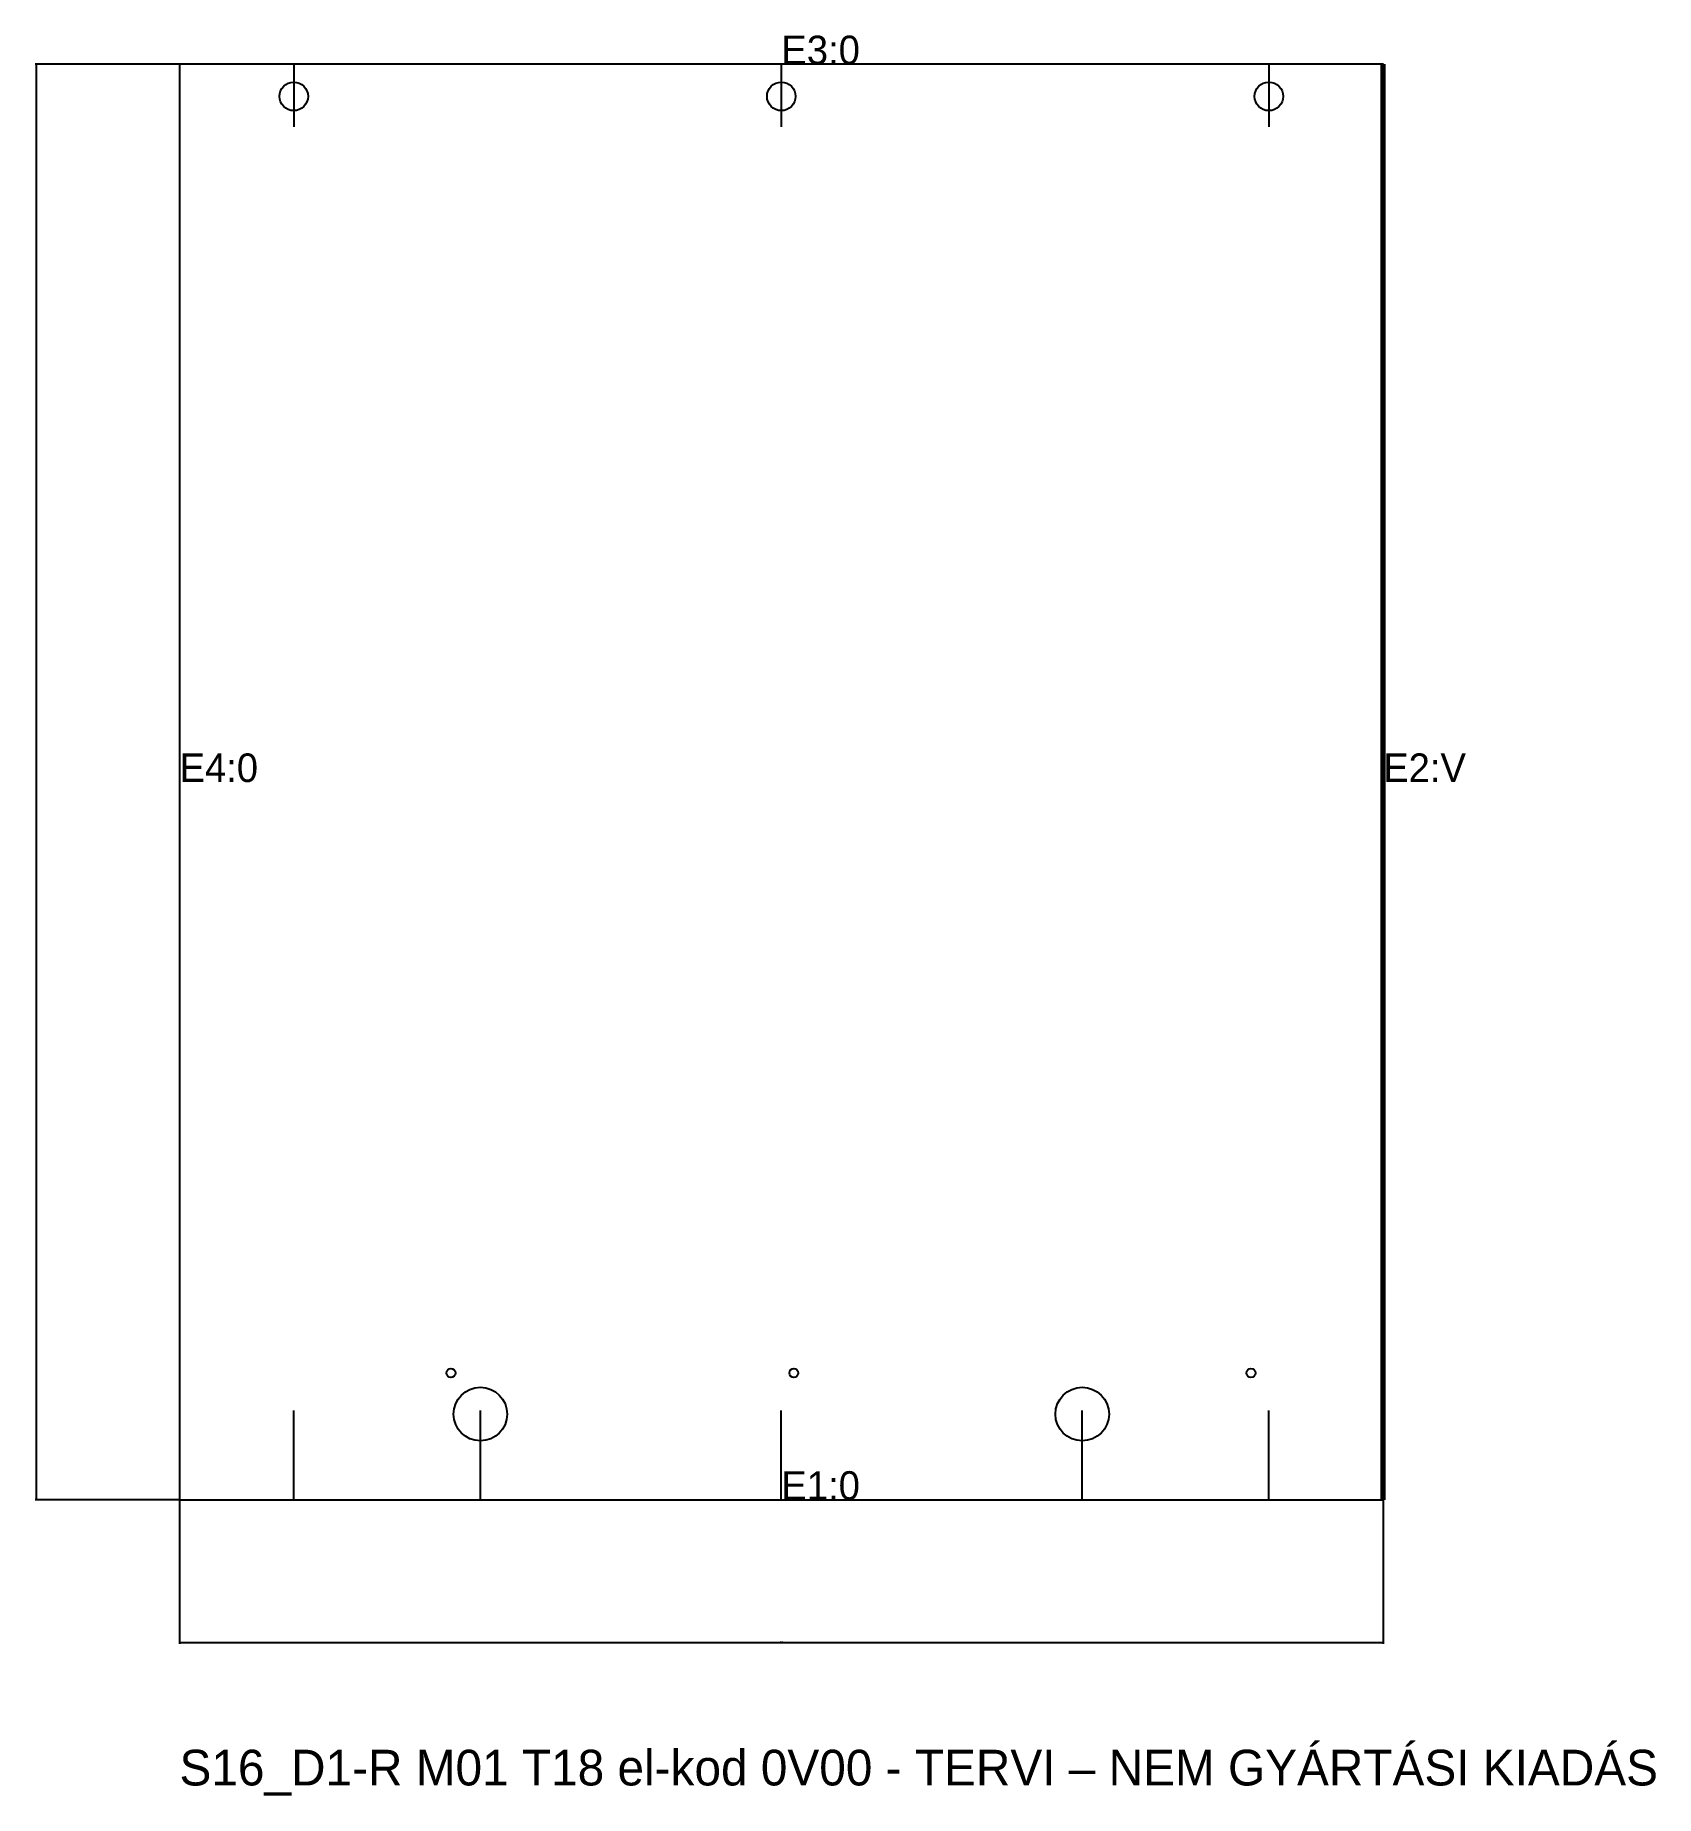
# Model space of a CAD drawing. Header units: millimetres. Extents: x -40 to 413, y -83 to 410.
import ezdxf

# ---------------------------------------------------------------- set-up
doc = ezdxf.new("R2010")
doc.units = ezdxf.units.MM
for name, color, linetype in [('ELZARAS', 1, 'Continuous'), ('FURAT_A', 5, 'Continuous'), ('FURAT_EL', 3, 'Continuous'), ('KONTUR', 7, 'Continuous'), ('MERET', 8, 'Continuous'), ('SZOVEG', 7, 'Continuous')]:
    doc.layers.add(name, color=color, linetype=linetype)
doc.styles.add('OpenSansCondensed-Light', font='OpenSansCondensed-Light.ttf')
doc.dimstyles.new('EZDXF', dxfattribs={"dimtxt": 0.25, "dimasz": 0.175, "dimexe": 0.375, "dimexo": 0.125, "dimgap": 0.1, "dimtad": 1, "dimlfac": 100, "dimzin": 12, "dimdsep": 46, "dimtxsty": 'OpenSansCondensed-Light', "dimblk": 'ARCHTICK', "dimcen": 2.5, "dimazin": 3, "dimtfac": 0.5, "dimtmove": 2, "dimatfit": 3})

# ---------------------------------------------------------------- blocks, each defined once
blk = doc.blocks.new('_ARCHTICK')
at = {"color": 0, "linetype": 'BYBLOCK', "const_width": 0.15}
blk.add_lwpolyline([(-0.5, -0.5), (0.5, 0.5)], dxfattribs=at)

msp = doc.modelspace()

# ---------------------------------------------------------------- linework, layer by layer
at = {"layer": 'ELZARAS', "lineweight": 70}
msp.add_line((337, 0), (337, 402), dxfattribs=at)
at = {"layer": 'FURAT_A'}
for centre, radius in [((32, 393), 4), ((168.5, 393), 4), ((305, 393), 4), ((76, 35.5), 1.25), ((172, 35.5), 1.25), ((300, 35.5), 1.25), ((84.25, 24), 7.5), ((252.75, 24), 7.5)]:
    msp.add_circle(centre, radius, dxfattribs=at)
at = {"layer": 'FURAT_EL'}
for p, q in [((32, 402), (32, 384.5)), ((168.5, 402), (168.5, 384.5)), ((305, 402), (305, 384.5)), ((32, 0), (32, 25)), ((84.25, 0), (84.25, 25)), ((168.5, 0), (168.5, 25)), ((252.75, 0), (252.75, 25)), ((305, 0), (305, 25))]:
    msp.add_line(p, q, dxfattribs=at)
at = {"layer": 'KONTUR'}
msp.add_lwpolyline([(0, 0), (337, 0), (337, 402), (0, 402)], close=True, dxfattribs=at)

# ---------------------------------------------------------------- texts
at = {"layer": 'SZOVEG'}
for s, height, p in [('E3:0', 8, (168.5, 402)), ('E4:0', 8, (0, 201)), ('E2:V', 8, (337, 201)), ('E1:0', 8, (168.5, 0)), ('S16_D1-R M01 T18 el-kod 0V00 - TERVI – NEM GYÁRTÁSI KIADÁS', 10, (0, -80))]:
    msp.add_text(s, height=height, dxfattribs=at).set_placement(p)

# ---------------------------------------------------------------- dimensions: what is measured, and where the dimension line sits
at = {"layer": 'MERET'}
msp.add_linear_dim(base=(-40, 0), p1=(0, 0), p2=(0, 402), angle=90, dimstyle='EZDXF', dxfattribs=at).render()
msp.add_linear_dim(base=(0, -40), p1=(0, 0), p2=(337, 0), dimstyle='EZDXF', dxfattribs=at).render()

doc.saveas('drawing.dxf')
